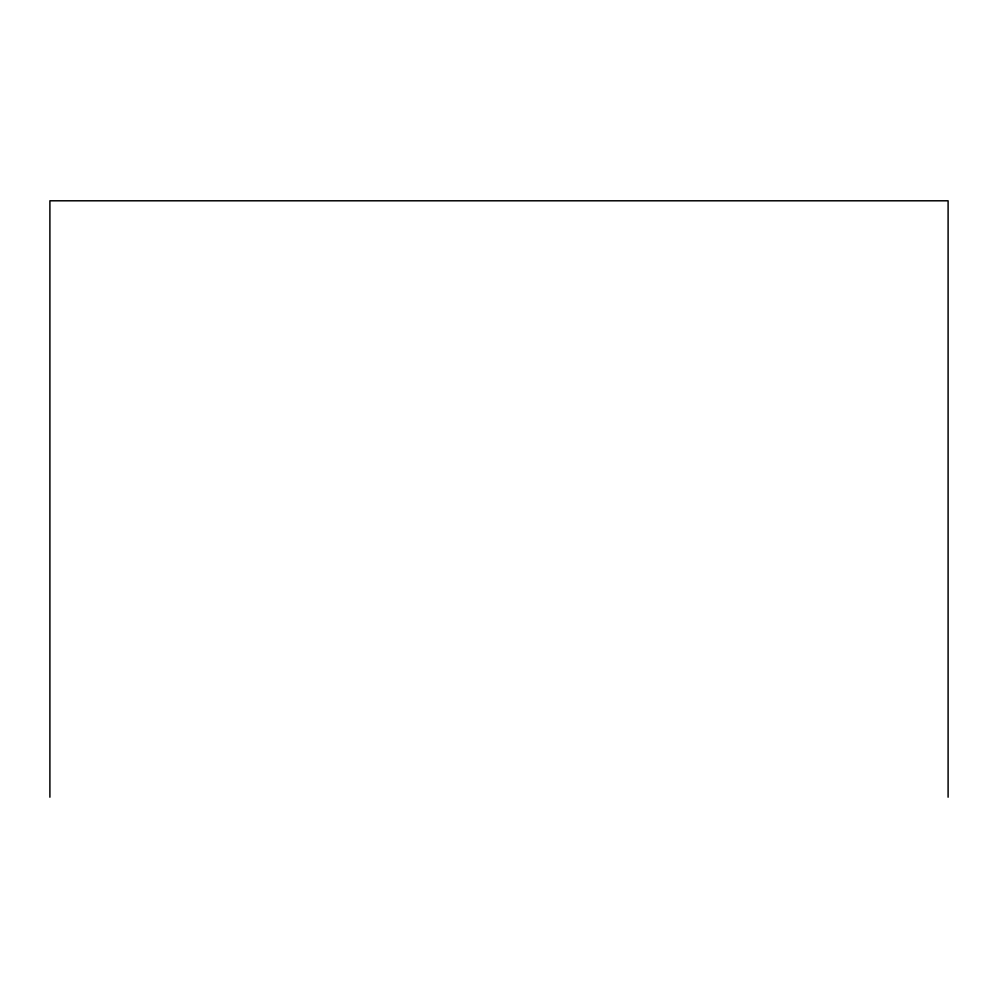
<?xml version="1.0" encoding="UTF-8"?>
<svg xmlns="http://www.w3.org/2000/svg" width="998" height="998" viewBox="0 0 998 998"><rect width="100%" height="100%" fill="white"/><g stroke="black" fill="none" stroke-linecap="round" stroke-linejoin="round"><path stroke-width="1.5" d="M948.1 797.202L948.1 200.798L49.9 200.798L49.9 797.202"/></g></svg>
